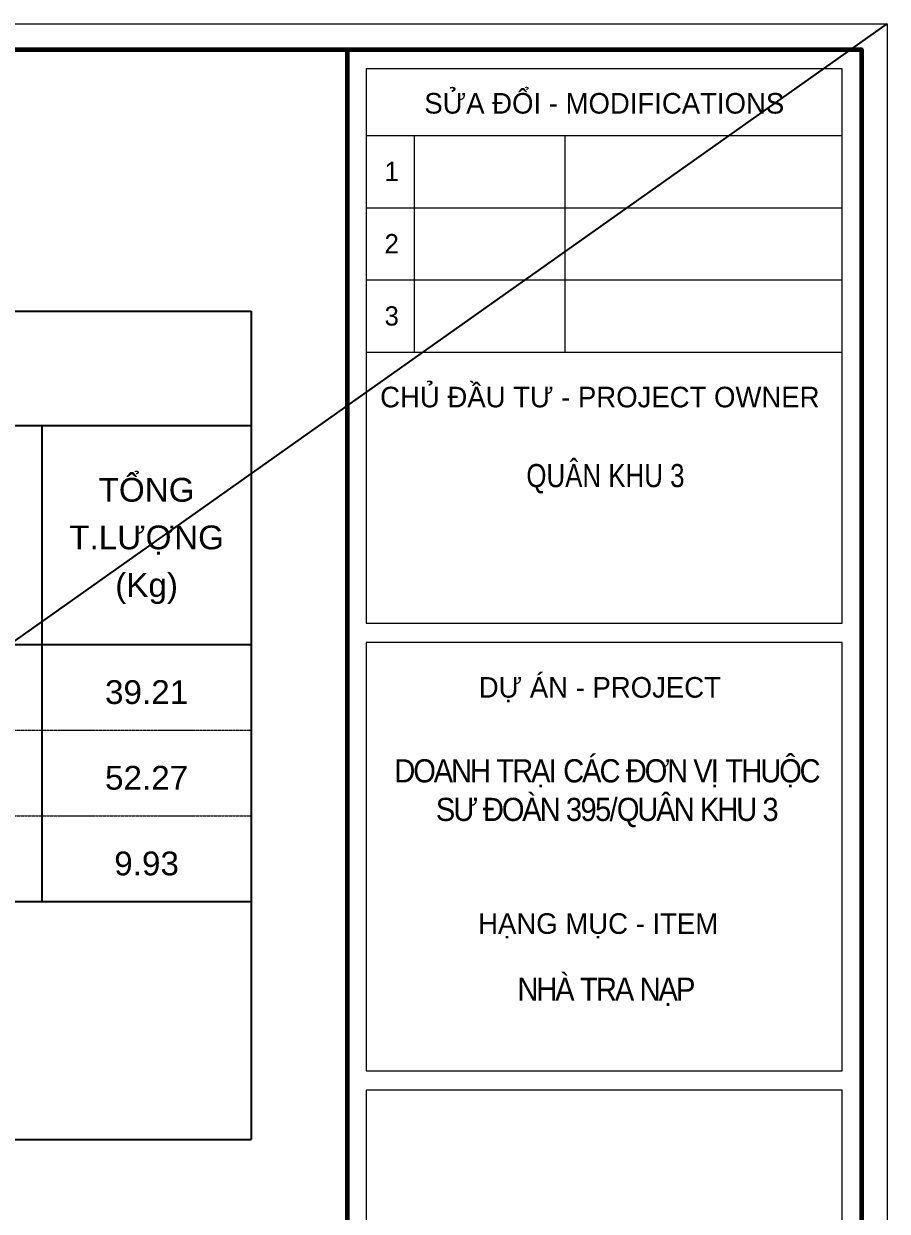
# Model space of a CAD drawing. Header units: millimetres. Extents: x 19378 to 270036, y -611253 to -548347.
# Drawn here: x 184357 to 186036, y -550655 to -548347 of the extents above; entities that cross this region are included whole.
import ezdxf
from ezdxf.enums import TextEntityAlignment as Align

# ---------------------------------------------------------------- set-up
doc = ezdxf.new("R2010")
doc.units = ezdxf.units.MM
doc.header["$MEASUREMENT"] = 0
doc.linetypes.add('HIDDEN', pattern=[0.375, 0.25, -0.125])
doc.layers.get('Defpoints').update_dxf_attribs({"color": 1})
for name, color, linetype, lineweight in [('08. Net Text', 3, 'Continuous', 13), ('LC MANH DUT', 35, 'HIDDEN', 5), ('LC Net thay', 7, 'Continuous', 25), ('LC Text1', 3, 'Continuous', 20)]:
    doc.layers.add(name, color=color, linetype=linetype, lineweight=lineweight)
doc.layers.add('KCS_Plotter', color=11, linetype='Continuous', plot=False)
doc.layers.add('Khungten_LCDI', color=7, linetype='Continuous')
doc.styles.add('Hoa', font='micross.ttf')
doc.styles.add('Khungten', font='VHAVAN.TTF', dxfattribs={"width": 0.9, "height": 5000})
doc.styles.add('Text Khung Ten', font='VHAVAN.TTF')
doc.styles.add('Thuong', font='micross.ttf')
doc.styles.add('Title', font='VHBLACK.TTF', dxfattribs={"width": 0.8})

# ---------------------------------------------------------------- blocks, each defined once
blk = doc.blocks.new('Nha o can bo nhan vien Trung doan')
at = {"layer": 'Defpoints', "lineweight": 0}
blk.add_lwpolyline([(-1200, -14850), (-1200, 14850), (40800, 14850), (40800, -14850)], close=True, dxfattribs=at)
at = {"layer": 'Khungten_LCDI', "color": 5, "lineweight": 60}
blk.add_line((36600, 14650), (36600, -14650), dxfattribs=at)
at = {"layer": 'Khungten_LCDI', "color": 5, "lineweight": 25}
blk.add_line((40600, -14650), (40600, 14650), dxfattribs=at)
at = {"layer": 'Khungten_LCDI', "color": 9, "lineweight": 15}
for p, q in [((36750, 13981.3), (40450, 13981.3)), ((37122.7, 13981.3), (37122.7, 12296.8)), ((38292.8, 13981.3), (38292.8, 12296.8)), ((36750, 13419.8), (40450, 13419.8)), ((36750, 12858.3), (40450, 12858.3)), ((36750, 12296.8), (40450, 12296.8))]:
    blk.add_line(p, q, dxfattribs=at)
at = {"layer": 'Khungten_LCDI', "color": 5, "lineweight": 60}
blk.add_lwpolyline([(0, -14650), (0, 14650), (40600, 14650), (40600, -14650)], close=True, dxfattribs=at)
at = {"layer": 'Khungten_LCDI', "color": 9, "lineweight": 15}
for points in [[(36750, 10190.4), (40450, 10190.4), (40450, 14500), (36750, 14500)], [(36750, 6711.5), (40450, 6711.5), (40450, 10040.4), (36750, 10040.4)], [(36750, 2587.2), (40450, 2587.2), (40450, 6561.5), (36750, 6561.5)]]:
    blk.add_lwpolyline(points, close=True, dxfattribs=at)
at = {"color": 7, "style": 'Khungten'}
for s, p in [('söa ®æi - modifications', (38600, 14151.5)), ('chñ ®Çu t\xad - project owner', (38565.6, 11868.2)), ('dù ¸n - project', (38565.6, 9611.8)), ('h¹ng môc - item', (38552.5, 7775.6))]:
    blk.add_text(s, height=160, dxfattribs=at).set_placement(p, align=Align.CENTER)
at = {"color": 4, "char_height": 180, "attachment_point": 5, "style": 'Khungten'}
for s, insert, width in [('{\\f.VnArialH|b0|i0|c0|p34;\\W0.8;qu©n khu 3}', (38609, 11313), 2315.239), ('{\\f.VnArialH|b0|i0|c0|p34;\\W0.9;\\T0.9;doanh tr¹i c¸c ®¬n vÞ thuéc s\xad ®oµn 395/qu©n khu 3}', (38616.6, 8868.3), 3461.975), ('{\\f.VnArialH|b0|i0|c0|p34;\\T0.9;nhµ tra n¹p}', (38609, 7325.4), 3712.556)]:
    blk.add_mtext(s, dxfattribs=dict(at, insert=insert, width=width))
at = {"color": 7, "style": 'Khungten', "width": 0.8}
for tag, p in [('REVISION', (39498.8, -10746.3)), ('NGAYHT', (39546.1, -11609.4))]:
    blk.add_attdef(tag, text='', height=200, dxfattribs=at).set_placement(p, align=Align.CENTER)
at = {"layer": '08. Net Text', "color": 7, "style": 'Text Khung Ten'}
blk.add_text('1', height=150, dxfattribs=at).set_placement((36891.7, 13626.8))
at = {"layer": '08. Net Text', "color": 7, "ltscale": 2, "style": 'Text Khung Ten'}
for s, p in [('2', (36891.7, 13065.3)), ('3', (36891.7, 12503.8))]:
    blk.add_text(s, height=150, dxfattribs=at).set_placement(p)
at = {"layer": 'LC Text1', "style": 'Title', "width": 1.485915}
for tag, p, p2 in [('TENBANVE1', (36912.7, -8885.8), (40339.1, -8885.8)), ('TENBANVE2', (36912.7, -9562.5), (40339.1, -9562.5))]:
    blk.add_attdef(tag, text='', height=250, dxfattribs=at).set_placement(p, p2, align=Align.FIT)
at = {"layer": 'LC Text1', "style": 'Title', "width": 0.7}
blk.add_attdef('SOBANVE', text='', height=250, dxfattribs=at).set_placement((39562, -13896.2), align=Align.CENTER)

msp = doc.modelspace()

# ---------------------------------------------------------------- linework, layer by layer
at = {"layer": 'KCS_Plotter', "ltscale": 2}
msp.add_line((175535.5, -555772.3), (186035.6, -548347.2), dxfattribs=at)
at = {"layer": 'LC MANH DUT'}
for p, q in [((181534.1, -549720), (184799.6, -549720)), ((181534.1, -549886.5), (184799.6, -549886.5)), ((181534.1, -550053), (184799.6, -550053))]:
    msp.add_line(p, q, dxfattribs=at)
at = {"layer": 'LC Net thay'}
for p, q in [((181256.6, -548906), (184799.6, -548906)), ((184799.6, -548906), (184799.6, -550515.6)), ((181256.6, -549128), (184799.6, -549128)), ((184392.6, -549128), (184392.6, -550053)), ((181256.6, -549553.5), (184799.6, -549553.5)), ((181256.6, -550053), (184799.6, -550053)), ((181256.6, -550515.6), (184799.6, -550515.6))]:
    msp.add_line(p, q, dxfattribs=at)
at = {"layer": 'LC Text1'}
msp.add_line((181256.6, -550053), (184799.6, -550053), dxfattribs=at)

# ---------------------------------------------------------------- block references
at = {"layer": 'LC Net thay', "xscale": 0.2500028331738406, "yscale": 0.2500028331738406, "zscale": 0.2500028331738406}
msp.add_blockref('Nha o can bo nhan vien Trung doan', (175835.5, -552059.7, 0), dxfattribs=at)

# ---------------------------------------------------------------- texts
at = {"layer": 'LC Text1'}
for s, style, p in [('TỔNG', 'Hoa', (184596.1, -549276)), ('T.LƯỢNG', 'Hoa', (184596.1, -549368.5)), ('(Kg)', 'Thuong', (184596.1, -549461))]:
    msp.add_text(s, height=46.25, dxfattribs=dict(at, style=style)).set_placement(p, align=Align.CENTER)
at = {"layer": 'LC Text1', "style": 'Hoa'}
msp.add_text('39.21', height=46.25, dxfattribs=at).set_placement((184596.1, -549683), align=Align.BOTTOM_CENTER)
at = {"layer": 'LC Text1', "color": 7, "style": 'Hoa'}
for s, p in [('52.27', (184596.1, -549849.5)), ('9.93', (184596.1, -550016))]:
    msp.add_text(s, height=46.25, dxfattribs=at).set_placement(p, align=Align.BOTTOM_CENTER)

doc.saveas('drawing.dxf')
